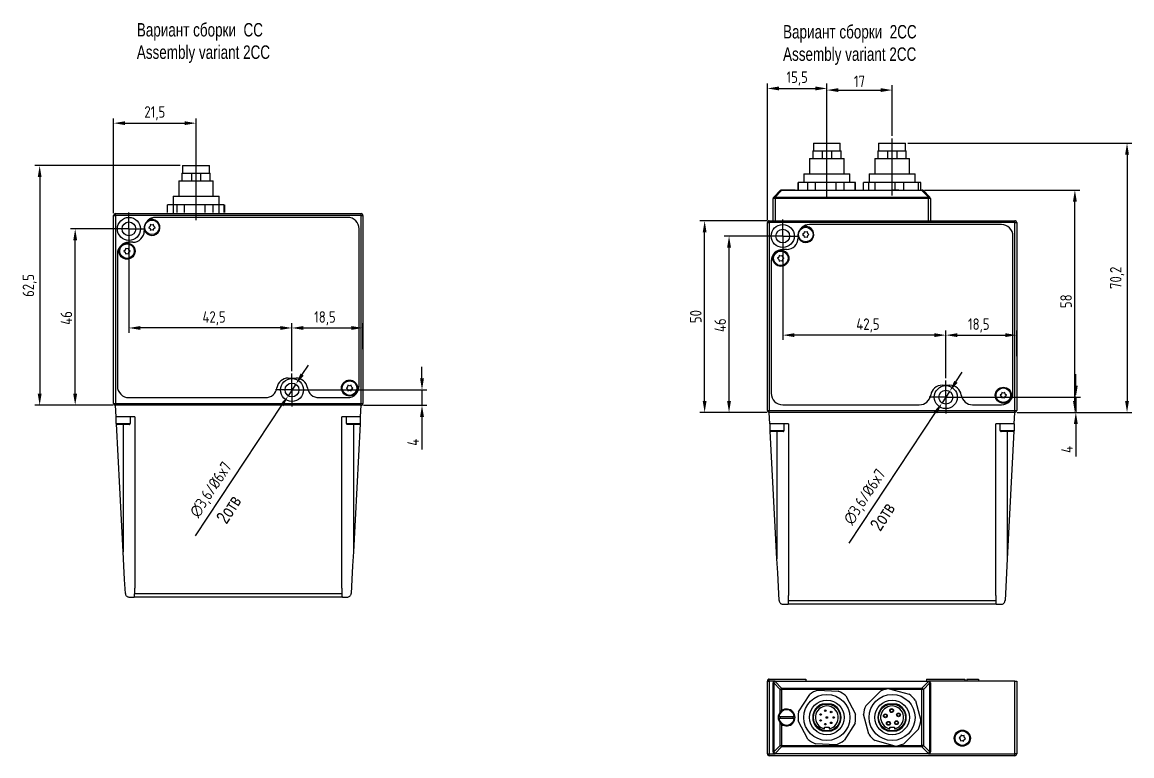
# Model space of a CAD drawing. Header units: millimetres. Extents: x -665 to 1947, y -360 to 733.
# Drawn here: x 689.9 to 979.1, y 65 to 256.3 of the extents above; entities that cross this region are included whole.
import ezdxf

# ---------------------------------------------------------------- set-up
doc = ezdxf.new("R2010")
doc.units = ezdxf.units.MM
doc.layers.add('FORMAT', color=7, linetype='Continuous')
doc.styles.add('GOSTw', font='gostw.shx')
doc.styles.add('SLDTEXTSTYLE1', font='TXT', dxfattribs={"width": 0.75})
doc.dimstyles.new('Vad-style', dxfattribs={"dimtxt": 3, "dimasz": 3, "dimexe": 1.25, "dimexo": 0.625, "dimgap": 0.8, "dimtad": 1, "dimtxsty": 'GOSTw', "dimcen": 2.5, "dimclrd": 1, "dimclre": 1, "dimclrt": 1, "dimazin": 0, "dimtfac": 1, "dimtmove": 0, "dimatfit": 3, "dimfxl": 0, "dimarcsym": 0})

# ---------------------------------------------------------------- blocks, each defined once
blk = doc.blocks.new('SW_CENTERMARKSYMBOL_10')
at = {"layer": 'FORMAT', "color": 0}
for p, q in [((0, 2.5), (0, 4.3)), ((-2.5, 0), (-4.3, 0)), ((0, 0), (-2.5, 0)), ((0, 0), (0, 2.5)), ((0, 0), (2.5, 0)), ((0, 0), (0, -2.5)), ((2.5, 0), (4.3, 0)), ((0, -2.5), (0, -4.3))]:
    blk.add_line(p, q, dxfattribs=at)
blk = doc.blocks.new('SW_CENTERMARKSYMBOL_11')
at = {"layer": 'FORMAT', "color": 0}
for p, q in [((0, 2.5), (0, 4.3)), ((-2.5, 0), (-4.3, 0)), ((0, 0), (-2.5, 0)), ((0, 0), (0, 2.5)), ((0, 0), (2.5, 0)), ((0, 0), (0, -2.5)), ((2.5, 0), (4.3, 0)), ((0, -2.5), (0, -4.3))]:
    blk.add_line(p, q, dxfattribs=at)
blk = doc.blocks.new('SW_CENTERMARKSYMBOL_12')
at = {"layer": 'FORMAT', "color": 0}
for p, q in [((0, 2.5), (0, 4.3)), ((-2.5, 0), (-4.3, 0)), ((0, 0), (-2.5, 0)), ((0, 0), (0, 2.5)), ((0, 0), (2.5, 0)), ((0, 0), (0, -2.5)), ((2.5, 0), (4.3, 0)), ((0, -2.5), (0, -4.3))]:
    blk.add_line(p, q, dxfattribs=at)
blk = doc.blocks.new('SW_CENTERMARKSYMBOL_13')
at = {"layer": 'FORMAT', "color": 0}
for p, q in [((0, 2.5), (0, 4.3)), ((-2.5, 0), (-4.3, 0)), ((0, 0), (-2.5, 0)), ((0, 0), (0, 2.5)), ((0, 0), (2.5, 0)), ((0, 0), (0, -2.5)), ((2.5, 0), (4.3, 0)), ((0, -2.5), (0, -4.3))]:
    blk.add_line(p, q, dxfattribs=at)
blk = doc.blocks.new('*D43')
at = {"color": 1, "lineweight": -2, "transparency": 16777216}
for p, q in [((925.06, 212.57), (965.54, 212.57)), ((964.29, 157.57), (964.29, 209.57)), ((949.26, 154.57), (965.54, 154.57))]:
    blk.add_line(p, q, dxfattribs=at)
at = {"color": 1, "transparency": 16777216}
for points in [[(963.79, 209.57), (964.79, 209.57), (964.29, 212.57)], [(963.79, 157.57), (964.79, 157.57), (964.29, 154.57)]]:
    blk.add_solid(points, dxfattribs=at)
at = {"layer": 'Defpoints', "color": 0, "transparency": 16777216}
for p in [(924.43, 212.57), (964.29, 212.57), (948.64, 154.57)]:
    blk.add_point(p, dxfattribs=at)
at = {"color": 1, "transparency": 16777216, "insert": (961.99, 183.57), "char_height": 3, "attachment_point": 5, "rotation": 90, "style": 'GOSTw'}
blk.add_mtext('58', dxfattribs=at)
blk = doc.blocks.new('*D45')
at = {"color": 1, "lineweight": -2, "transparency": 16777216}
for p, q in [((731.1, 218.93), (693.21, 218.93)), ((694.46, 215.93), (694.46, 159.43)), ((713.6, 156.43), (693.21, 156.43))]:
    blk.add_line(p, q, dxfattribs=at)
at = {"color": 1, "transparency": 16777216}
for points in [[(693.96, 215.93), (694.96, 215.93), (694.46, 218.93)], [(693.96, 159.43), (694.96, 159.43), (694.46, 156.43)]]:
    blk.add_solid(points, dxfattribs=at)
at = {"layer": 'Defpoints', "color": 0, "transparency": 16777216}
for p in [(731.72, 218.93), (694.46, 156.43), (714.22, 156.43)]:
    blk.add_point(p, dxfattribs=at)
at = {"color": 1, "transparency": 16777216, "insert": (691.87, 187.68), "char_height": 3, "attachment_point": 5, "rotation": 90, "style": 'GOSTw'}
blk.add_mtext('62,5', dxfattribs=at)
blk = doc.blocks.new('*D46')
at = {"color": 1, "lineweight": -2, "transparency": 16777216}
for p, q in [((884.01, 204.57), (866.53, 204.57)), ((867.78, 157.57), (867.78, 201.57)), ((884.01, 154.57), (866.53, 154.57))]:
    blk.add_line(p, q, dxfattribs=at)
at = {"color": 1, "transparency": 16777216}
for points in [[(867.28, 201.57), (868.28, 201.57), (867.78, 204.57)], [(867.28, 157.57), (868.28, 157.57), (867.78, 154.57)]]:
    blk.add_solid(points, dxfattribs=at)
at = {"layer": 'Defpoints', "color": 0, "transparency": 16777216}
for p in [(867.78, 204.57), (884.64, 204.57), (884.64, 154.57)]:
    blk.add_point(p, dxfattribs=at)
at = {"color": 1, "transparency": 16777216, "insert": (865.48, 179.57), "char_height": 3, "attachment_point": 5, "rotation": 90, "style": 'GOSTw'}
blk.add_mtext('50', dxfattribs=at)
blk = doc.blocks.new('*D47')
at = {"color": 1, "lineweight": -2, "transparency": 16777216}
for p, q in [((920.76, 224.77), (979.12, 224.77)), ((977.87, 221.77), (977.87, 157.57)), ((949.26, 154.57), (979.12, 154.57))]:
    blk.add_line(p, q, dxfattribs=at)
at = {"color": 1, "transparency": 16777216}
for points in [[(977.37, 221.77), (978.37, 221.77), (977.87, 224.77)], [(977.37, 157.57), (978.37, 157.57), (977.87, 154.57)]]:
    blk.add_solid(points, dxfattribs=at)
at = {"layer": 'Defpoints', "color": 0, "transparency": 16777216}
for p in [(920.14, 224.77), (948.64, 154.57), (977.87, 154.57)]:
    blk.add_point(p, dxfattribs=at)
at = {"color": 1, "transparency": 16777216, "insert": (975.28, 189.67), "char_height": 3, "attachment_point": 5, "rotation": 90, "style": 'GOSTw'}
blk.add_mtext('70,2', dxfattribs=at)
blk = doc.blocks.new('*D48')
at = {"color": 1, "lineweight": -2, "transparency": 16777216}
for p, q in [((884.14, 204.69), (884.14, 240.3)), ((899.64, 227.09), (899.64, 240.3)), ((887.14, 239.05), (896.64, 239.05))]:
    blk.add_line(p, q, dxfattribs=at)
at = {"color": 1, "transparency": 16777216}
for points in [[(887.14, 239.55), (887.14, 238.55), (884.14, 239.05)], [(896.64, 239.55), (896.64, 238.55), (899.64, 239.05)]]:
    blk.add_solid(points, dxfattribs=at)
at = {"layer": 'Defpoints', "color": 0, "transparency": 16777216}
for p in [(899.64, 239.05), (899.64, 226.47), (884.14, 204.07)]:
    blk.add_point(p, dxfattribs=at)
at = {"color": 1, "transparency": 16777216, "insert": (891.89, 241.64), "char_height": 3, "attachment_point": 5, "style": 'GOSTw'}
blk.add_mtext('15,5', dxfattribs=at)
blk = doc.blocks.new('*D49')
at = {"color": 1, "lineweight": -2, "transparency": 16777216}
for p, q in [((899.64, 226.09), (899.64, 239.87)), ((902.64, 238.62), (913.64, 238.62)), ((916.64, 226.66), (916.64, 239.87))]:
    blk.add_line(p, q, dxfattribs=at)
at = {"color": 1, "transparency": 16777216}
for points in [[(902.64, 239.12), (902.64, 238.12), (899.64, 238.62)], [(913.64, 239.12), (913.64, 238.12), (916.64, 238.62)]]:
    blk.add_solid(points, dxfattribs=at)
at = {"layer": 'Defpoints', "color": 0, "transparency": 16777216}
for p in [(916.64, 238.62), (916.64, 226.04), (899.64, 225.47)]:
    blk.add_point(p, dxfattribs=at)
at = {"color": 1, "transparency": 16777216, "insert": (908.14, 240.92), "char_height": 3, "attachment_point": 5, "style": 'GOSTw'}
blk.add_mtext('17', dxfattribs=at)
blk = doc.blocks.new('*D84')
at = {"color": 1, "lineweight": -2, "transparency": 16777216}
for p, q in [((794.11, 163.43), (794.11, 166.43)), ((763.65, 160.43), (795.36, 160.43)), ((794.11, 160.43), (794.11, 156.43)), ((778.85, 156.43), (795.36, 156.43)), ((794.11, 153.43), (794.11, 144.93))]:
    blk.add_line(p, q, dxfattribs=at)
at = {"color": 1, "transparency": 16777216}
for points in [[(793.61, 163.43), (794.61, 163.43), (794.11, 160.43)], [(793.61, 153.43), (794.61, 153.43), (794.11, 156.43)]]:
    blk.add_solid(points, dxfattribs=at)
at = {"layer": 'Defpoints', "color": 0, "transparency": 16777216}
for p in [(763.02, 160.43), (794.11, 160.43), (778.22, 156.43)]:
    blk.add_point(p, dxfattribs=at)
at = {"color": 1, "transparency": 16777216, "insert": (790.31, 146.8), "char_height": 3, "attachment_point": 2, "rotation": 90, "style": 'GOSTw'}
blk.add_mtext('4', dxfattribs=at)
blk = doc.blocks.new('*D85')
at = {"color": 1, "lineweight": -2, "transparency": 16777216}
for p, q in [((964.53, 161.57), (964.53, 164.57)), ((934.06, 158.57), (965.78, 158.57)), ((964.53, 158.57), (964.53, 154.57)), ((949.26, 154.57), (965.78, 154.57)), ((964.53, 151.57), (964.53, 143.06))]:
    blk.add_line(p, q, dxfattribs=at)
at = {"color": 1, "transparency": 16777216}
for points in [[(964.03, 161.57), (965.03, 161.57), (964.53, 158.57)], [(964.03, 151.57), (965.03, 151.57), (964.53, 154.57)]]:
    blk.add_solid(points, dxfattribs=at)
at = {"layer": 'Defpoints', "color": 0, "transparency": 16777216}
for p in [(933.44, 158.57), (964.53, 158.57), (948.64, 154.57)]:
    blk.add_point(p, dxfattribs=at)
at = {"color": 1, "transparency": 16777216, "insert": (960.73, 144.93), "char_height": 3, "attachment_point": 2, "rotation": 90, "style": 'GOSTw'}
blk.add_mtext('4', dxfattribs=at)
blk = doc.blocks.new('*D96')
at = {"color": 1, "lineweight": -2, "transparency": 16777216}
for p, q in [((714.3, 202.43), (702.47, 202.43)), ((703.72, 159.43), (703.72, 199.43)), ((713.6, 156.43), (702.47, 156.43))]:
    blk.add_line(p, q, dxfattribs=at)
at = {"color": 1, "transparency": 16777216}
for points in [[(703.22, 199.43), (704.22, 199.43), (703.72, 202.43)], [(703.22, 159.43), (704.22, 159.43), (703.72, 156.43)]]:
    blk.add_solid(points, dxfattribs=at)
at = {"layer": 'Defpoints', "color": 0, "transparency": 16777216}
for p in [(703.72, 202.43), (714.92, 202.43), (714.22, 156.43)]:
    blk.add_point(p, dxfattribs=at)
at = {"color": 1, "transparency": 16777216, "insert": (699.92, 179.2), "char_height": 3, "attachment_point": 2, "rotation": 90, "style": 'GOSTw'}
blk.add_mtext('46', dxfattribs=at)
blk = doc.blocks.new('*D97')
at = {"color": 1, "lineweight": -2, "transparency": 16777216}
for p, q in [((884.71, 200.57), (872.89, 200.57)), ((874.14, 157.57), (874.14, 197.57)), ((884.01, 154.57), (872.89, 154.57))]:
    blk.add_line(p, q, dxfattribs=at)
at = {"color": 1, "transparency": 16777216}
for points in [[(873.64, 197.57), (874.64, 197.57), (874.14, 200.57)], [(873.64, 157.57), (874.64, 157.57), (874.14, 154.57)]]:
    blk.add_solid(points, dxfattribs=at)
at = {"layer": 'Defpoints', "color": 0, "transparency": 16777216}
for p in [(874.14, 200.57), (885.34, 200.57), (884.64, 154.57)]:
    blk.add_point(p, dxfattribs=at)
at = {"color": 1, "transparency": 16777216, "insert": (870.34, 177.33), "char_height": 3, "attachment_point": 2, "rotation": 90, "style": 'GOSTw'}
blk.add_mtext('46', dxfattribs=at)
blk = doc.blocks.new('*D101')
at = {"color": 1, "lineweight": -2, "transparency": 16777216}
for p, q in [((760.22, 165.36), (760.22, 177.85)), ((763.22, 176.6), (775.72, 176.6)), ((778.72, 171.1), (778.72, 177.85))]:
    blk.add_line(p, q, dxfattribs=at)
at = {"color": 1, "transparency": 16777216}
for points in [[(763.22, 177.1), (763.22, 176.1), (760.22, 176.6)], [(775.72, 177.1), (775.72, 176.1), (778.72, 176.6)]]:
    blk.add_solid(points, dxfattribs=at)
at = {"layer": 'Defpoints', "color": 0, "transparency": 16777216}
for p in [(778.72, 176.6), (778.72, 170.48), (760.22, 164.73)]:
    blk.add_point(p, dxfattribs=at)
at = {"color": 1, "transparency": 16777216, "insert": (768.81, 180.97), "char_height": 3, "attachment_point": 2, "style": 'GOSTw'}
blk.add_mtext('18,5', dxfattribs=at)
blk = doc.blocks.new('*D102')
at = {"color": 1, "lineweight": -2, "transparency": 16777216}
for p, q in [((717.72, 199.01), (717.72, 175.35)), ((757.22, 176.6), (720.72, 176.6)), ((760.22, 165.36), (760.22, 177.85))]:
    blk.add_line(p, q, dxfattribs=at)
at = {"color": 1, "transparency": 16777216}
for points in [[(720.72, 177.1), (720.72, 176.1), (717.72, 176.6)], [(757.22, 177.1), (757.22, 176.1), (760.22, 176.6)]]:
    blk.add_solid(points, dxfattribs=at)
at = {"layer": 'Defpoints', "color": 0, "transparency": 16777216}
for p in [(717.72, 199.63), (717.72, 176.6), (760.22, 164.73)]:
    blk.add_point(p, dxfattribs=at)
at = {"color": 1, "transparency": 16777216, "insert": (739.92, 180.97), "char_height": 3, "attachment_point": 2, "style": 'GOSTw'}
blk.add_mtext('42,5', dxfattribs=at)
blk = doc.blocks.new('*D103')
at = {"color": 1, "lineweight": -2, "transparency": 16777216}
for p, q in [((930.64, 163.49), (930.64, 175.98)), ((933.64, 174.73), (946.14, 174.73)), ((949.14, 169.23), (949.14, 175.98))]:
    blk.add_line(p, q, dxfattribs=at)
at = {"color": 1, "transparency": 16777216}
for points in [[(933.64, 175.23), (933.64, 174.23), (930.64, 174.73)], [(946.14, 175.23), (946.14, 174.23), (949.14, 174.73)]]:
    blk.add_solid(points, dxfattribs=at)
at = {"layer": 'Defpoints', "color": 0, "transparency": 16777216}
for p in [(949.14, 174.73), (949.14, 168.61), (930.64, 162.87)]:
    blk.add_point(p, dxfattribs=at)
at = {"color": 1, "transparency": 16777216, "insert": (939.22, 179.1), "char_height": 3, "attachment_point": 2, "style": 'GOSTw'}
blk.add_mtext('18,5', dxfattribs=at)
blk = doc.blocks.new('*D104')
at = {"color": 1, "lineweight": -2, "transparency": 16777216}
for p, q in [((888.14, 197.14), (888.14, 173.48)), ((927.64, 174.73), (891.14, 174.73)), ((930.64, 163.49), (930.64, 175.98))]:
    blk.add_line(p, q, dxfattribs=at)
at = {"color": 1, "transparency": 16777216}
for points in [[(891.14, 175.23), (891.14, 174.23), (888.14, 174.73)], [(927.64, 175.23), (927.64, 174.23), (930.64, 174.73)]]:
    blk.add_solid(points, dxfattribs=at)
at = {"layer": 'Defpoints', "color": 0, "transparency": 16777216}
for p in [(888.14, 197.77), (888.14, 174.73), (930.64, 162.87)]:
    blk.add_point(p, dxfattribs=at)
at = {"color": 1, "transparency": 16777216, "insert": (910.34, 179.1), "char_height": 3, "attachment_point": 2, "style": 'GOSTw'}
blk.add_mtext('42,5', dxfattribs=at)
blk = doc.blocks.new('*D106')
at = {"color": 1, "lineweight": -2, "transparency": 16777216}
for p, q in [((713.72, 206.56), (713.72, 231.25)), ((716.72, 230), (732.22, 230)), ((735.22, 215.56), (735.22, 231.25))]:
    blk.add_line(p, q, dxfattribs=at)
at = {"color": 1, "transparency": 16777216}
for points in [[(716.72, 230.5), (716.72, 229.5), (713.72, 230)], [(732.22, 230.5), (732.22, 229.5), (735.22, 230)]]:
    blk.add_solid(points, dxfattribs=at)
at = {"layer": 'Defpoints', "color": 0, "transparency": 16777216}
for p in [(735.22, 230), (735.22, 214.93), (713.72, 205.93)]:
    blk.add_point(p, dxfattribs=at)
at = {"color": 1, "transparency": 16777216, "insert": (724.47, 232.58), "char_height": 3, "attachment_point": 5, "style": 'GOSTw'}
blk.add_mtext('21,5', dxfattribs=at)
blk = doc.blocks.new('*D121')
at = {"color": 1, "lineweight": -2, "transparency": 16777216}
for p, q in [((762.87, 164.44), (764.53, 166.94)), ((761.22, 161.94), (759.23, 158.93)), ((735.04, 122.37), (757.57, 156.43))]:
    blk.add_line(p, q, dxfattribs=at)
at = {"color": 1, "transparency": 16777216}
for points in [[(762.45, 164.71), (763.29, 164.16), (761.22, 161.94)], [(757.16, 156.71), (757.99, 156.16), (759.23, 158.93)]]:
    blk.add_solid(points, dxfattribs=at)
at = {"layer": 'Defpoints', "color": 0, "transparency": 16777216}
for p in [(761.22, 161.94), (759.23, 158.93)]:
    blk.add_point(p, dxfattribs=at)
at = {"color": 1, "transparency": 16777216, "insert": (739.25, 134.33), "char_height": 3, "attachment_point": 5, "rotation": 56.5139, "style": 'GOSTw'}
blk.add_mtext('∅3,6/%%C6x7', dxfattribs=at)
blk = doc.blocks.new('*D122')
at = {"color": 1, "lineweight": -2, "transparency": 16777216}
for p, q in [((933.29, 162.57), (934.94, 165.07)), ((931.63, 160.07), (929.65, 157.06)), ((905.46, 120.5), (927.99, 154.56))]:
    blk.add_line(p, q, dxfattribs=at)
at = {"color": 1, "transparency": 16777216}
for points in [[(932.87, 162.84), (933.7, 162.29), (931.63, 160.07)], [(927.57, 154.84), (928.41, 154.29), (929.65, 157.06)]]:
    blk.add_solid(points, dxfattribs=at)
at = {"layer": 'Defpoints', "color": 0, "transparency": 16777216}
for p in [(931.63, 160.07), (929.65, 157.06)]:
    blk.add_point(p, dxfattribs=at)
at = {"color": 1, "transparency": 16777216, "insert": (909.67, 132.46), "char_height": 3, "attachment_point": 5, "rotation": 56.5139, "style": 'GOSTw'}
blk.add_mtext('∅3,6/%%C6x7', dxfattribs=at)

msp = doc.modelspace()

# ---------------------------------------------------------------- linework, layer by layer
for p, q in [((899.638, 210.644), (899.638, 226.466)), ((916.639, 211.151), (916.639, 226.036)), ((895.939, 222.765), (898.438, 222.765)), ((896.139, 224.765), (903.139, 224.765)), ((898.438, 222.765), (898.438, 220.765)), ((898.438, 222.765), (899.638, 222.765)), ((899.638, 222.765), (900.839, 222.765)), ((900.839, 222.765), (900.839, 220.765)), ((900.839, 222.765), (903.339, 222.765)), ((912.939, 222.765), (915.439, 222.765)), ((913.139, 224.765), (920.139, 224.765)), ((915.439, 222.765), (915.439, 220.765)), ((915.439, 222.765), (916.639, 222.765)), ((916.639, 222.765), (917.839, 222.765)), ((917.839, 222.765), (917.839, 220.765)), ((917.839, 222.765), (920.339, 222.765)), ((735.222, 204.707), (735.222, 220.934)), ((895.138, 220.765), (904.139, 220.765)), ((912.139, 220.765), (921.139, 220.765)), ((731.522, 216.934), (734.022, 216.934)), ((731.722, 218.934), (738.722, 218.934)), ((734.022, 216.934), (734.022, 214.934)), ((734.022, 216.934), (735.222, 216.934)), ((735.222, 216.934), (736.422, 216.934)), ((736.422, 216.934), (736.422, 214.934)), ((736.422, 216.934), (738.922, 216.934)), ((730.722, 214.934), (739.722, 214.934)), ((892.187, 214.565), (892.139, 214.565)), ((892.187, 212.565), (892.187, 214.565)), ((894.681, 214.565), (892.187, 214.565)), ((893.639, 216.765), (905.639, 216.765)), ((894.681, 212.565), (894.681, 214.565)), ((896.653, 214.565), (894.681, 214.565)), ((896.653, 212.565), (896.653, 214.565)), ((902.033, 214.565), (896.653, 214.565)), ((902.033, 212.565), (902.033, 214.565)), ((904.104, 214.565), (902.033, 214.565)), ((904.104, 212.565), (904.104, 214.565)), ((906.991, 214.565), (904.104, 214.565)), ((906.991, 212.565), (906.991, 214.565)), ((907.139, 214.565), (906.991, 214.565)), ((909.183, 212.565), (909.183, 214.565)), ((910.559, 214.565), (909.183, 214.565)), ((910.559, 212.565), (910.559, 214.565)), ((912.205, 214.565), (910.559, 214.565)), ((910.639, 216.765), (922.639, 216.765)), ((912.205, 212.565), (912.205, 214.565)), ((917.402, 214.565), (912.205, 214.565)), ((917.402, 212.565), (917.402, 214.565)), ((919.66, 214.565), (917.402, 214.565)), ((919.66, 212.565), (919.66, 214.565)), ((923.482, 214.565), (919.66, 214.565)), ((923.482, 212.565), (923.482, 214.565)), ((924.094, 214.565), (923.482, 214.565)), ((924.094, 212.565), (924.094, 214.565)), ((885.785, 210.712), (887.492, 212.419)), ((887.846, 212.419), (886.139, 210.712)), ((887.846, 212.565), (916.783, 212.565)), ((887.846, 212.419), (887.846, 212.565)), ((891.339, 212.565), (887.846, 212.565)), ((924.431, 212.419), (887.846, 212.419)), ((917.402, 212.565), (916.783, 212.565)), ((918.389, 212.565), (917.402, 212.565)), ((918.389, 212.565), (924.431, 212.565)), ((924.431, 212.419), (924.431, 212.565)), ((926.139, 210.712), (924.431, 212.419)), ((924.785, 212.419), (926.492, 210.712)), ((727.771, 206.734), (727.771, 208.734)), ((730.264, 208.734), (727.771, 208.734)), ((729.222, 210.934), (741.222, 210.934)), ((730.264, 206.734), (730.264, 208.734)), ((732.237, 208.734), (730.264, 208.734)), ((732.237, 206.734), (732.237, 208.734)), ((737.617, 208.734), (732.237, 208.734)), ((737.617, 206.734), (737.617, 208.734)), ((739.688, 208.734), (737.617, 208.734)), ((739.688, 206.734), (739.688, 208.734)), ((742.575, 208.734), (739.688, 208.734)), ((742.575, 206.734), (742.575, 208.734)), ((885.639, 204.565), (885.639, 210.358)), ((886.139, 210.358), (885.639, 210.358)), ((886.139, 210.358), (886.139, 210.712)), ((886.139, 210.712), (926.139, 210.712)), ((886.139, 210.358), (886.139, 204.565)), ((926.139, 210.358), (886.139, 210.358)), ((926.139, 210.712), (926.139, 210.358)), ((926.139, 204.565), (926.139, 210.358)), ((926.639, 210.358), (926.139, 210.358)), ((926.639, 210.358), (926.639, 204.565)), ((713.722, 156.934), (713.722, 205.934)), ((713.722, 205.934), (714.222, 205.934)), ((714.222, 205.934), (714.222, 206.434)), ((714.222, 206.434), (778.222, 206.434)), ((778.222, 205.934), (714.222, 205.934)), ((714.222, 205.934), (714.222, 156.934)), ((774.722, 205.434), (724.722, 205.434)), ((774.722, 205.434), (724.722, 205.434)), ((778.222, 205.934), (778.222, 206.434)), ((778.222, 156.934), (778.222, 205.934)), ((778.222, 205.934), (778.722, 205.934)), ((778.722, 205.934), (778.722, 156.934)), ((723.224, 203.122), (722.897, 202.834)), ((722.897, 202.834), (723.224, 202.547)), ((722.923, 202.857), (722.922, 202.834)), ((722.922, 202.834), (722.923, 202.812)), ((723.31, 203.549), (723.224, 203.122)), ((723.224, 202.547), (723.31, 202.12)), ((723.342, 203.538), (723.303, 203.516)), ((723.722, 203.409), (723.31, 203.549)), ((724.135, 203.549), (723.722, 203.409)), ((724.142, 203.516), (724.103, 203.538)), ((724.22, 203.122), (724.135, 203.549)), ((724.135, 202.12), (724.22, 202.547)), ((724.547, 202.834), (724.22, 203.122)), ((724.22, 202.547), (724.547, 202.834)), ((884.139, 155.065), (884.139, 204.065)), ((884.139, 204.065), (884.638, 204.065)), ((884.638, 204.065), (884.638, 204.565)), ((884.638, 204.565), (948.639, 204.565)), ((884.638, 204.065), (884.638, 155.065)), ((948.639, 204.065), (884.638, 204.065)), ((886.139, 204.565), (926.139, 204.565)), ((945.139, 203.565), (895.138, 203.565)), ((945.139, 203.565), (895.138, 203.565)), ((948.639, 204.065), (948.639, 204.565)), ((948.639, 204.065), (949.138, 204.065)), ((948.639, 155.065), (948.639, 204.065)), ((949.138, 204.065), (949.138, 155.065)), ((721.722, 202.434), (721.722, 201.934)), ((721.722, 202.194), (721.722, 201.934)), ((723.303, 202.153), (723.342, 202.131)), ((723.31, 202.12), (723.722, 202.259)), ((723.722, 202.259), (724.135, 202.12)), ((724.103, 202.131), (724.142, 202.153)), ((777.722, 161.434), (777.722, 202.434)), ((777.722, 161.434), (777.722, 202.434)), ((892.139, 200.565), (892.139, 200.065)), ((892.139, 200.325), (892.139, 200.065)), ((893.641, 201.253), (893.314, 200.965)), ((893.314, 200.965), (893.641, 200.678)), ((893.339, 200.988), (893.339, 200.965)), ((893.339, 200.965), (893.339, 200.943)), ((893.726, 201.68), (893.641, 201.253)), ((893.641, 200.678), (893.726, 200.251)), ((893.758, 201.669), (893.719, 201.647)), ((893.719, 200.284), (893.758, 200.262)), ((894.138, 201.54), (893.726, 201.68)), ((893.726, 200.251), (894.138, 200.39)), ((894.551, 201.68), (894.138, 201.54)), ((894.138, 200.39), (894.551, 200.251)), ((894.558, 201.647), (894.519, 201.669)), ((894.519, 200.262), (894.558, 200.284)), ((894.636, 201.253), (894.551, 201.68)), ((894.551, 200.251), (894.636, 200.678)), ((894.964, 200.965), (894.636, 201.253)), ((894.636, 200.678), (894.964, 200.965)), ((948.139, 159.565), (948.139, 200.565)), ((948.139, 159.565), (948.139, 200.565)), ((716.724, 196.922), (716.397, 196.634)), ((716.81, 197.349), (716.724, 196.922)), ((716.842, 197.338), (716.803, 197.316)), ((717.222, 197.209), (716.81, 197.349)), ((717.635, 197.349), (717.222, 197.209)), ((717.642, 197.316), (717.603, 197.338)), ((717.72, 196.922), (717.635, 197.349)), ((718.047, 196.634), (717.72, 196.922)), ((718.722, 198.934), (717.722, 198.934)), ((718.722, 198.934), (717.722, 198.934)), ((889.139, 197.065), (888.139, 197.065)), ((889.139, 197.065), (888.139, 197.065)), ((714.722, 195.934), (714.722, 161.434)), ((714.722, 195.934), (714.722, 161.434)), ((716.397, 196.634), (716.724, 196.347)), ((716.423, 196.657), (716.422, 196.634)), ((716.422, 196.634), (716.423, 196.612)), ((716.724, 196.347), (716.81, 195.92)), ((716.803, 195.953), (716.842, 195.931)), ((716.81, 195.92), (717.222, 196.059)), ((717.222, 196.059), (717.635, 195.92)), ((717.603, 195.931), (717.642, 195.953)), ((717.635, 195.92), (717.72, 196.347)), ((717.72, 196.347), (718.047, 196.634)), ((885.139, 194.065), (885.139, 159.565)), ((885.139, 194.065), (885.139, 159.565)), ((887.141, 195.053), (886.814, 194.765)), ((886.814, 194.765), (887.141, 194.478)), ((886.839, 194.788), (886.839, 194.765)), ((886.839, 194.765), (886.839, 194.743)), ((887.226, 195.48), (887.141, 195.053)), ((887.141, 194.478), (887.226, 194.051)), ((887.258, 195.469), (887.219, 195.447)), ((887.219, 194.084), (887.258, 194.062)), ((887.639, 195.34), (887.226, 195.48)), ((887.226, 194.051), (887.639, 194.19)), ((888.051, 195.48), (887.639, 195.34)), ((887.639, 194.19), (888.051, 194.051)), ((888.058, 195.447), (888.019, 195.469)), ((888.019, 194.062), (888.058, 194.084)), ((888.136, 195.053), (888.051, 195.48)), ((888.051, 194.051), (888.136, 194.478)), ((888.464, 194.765), (888.136, 195.053)), ((888.136, 194.478), (888.464, 194.765)), ((759.255, 163.534), (761.29, 163.534)), ((759.255, 163.534), (761.29, 163.534)), ((774.724, 161.222), (774.397, 160.934)), ((774.397, 160.934), (774.724, 160.647)), ((774.423, 160.957), (774.422, 160.934)), ((774.422, 160.934), (774.423, 160.912)), ((774.81, 161.649), (774.724, 161.222)), ((774.724, 160.647), (774.81, 160.22)), ((774.842, 161.638), (774.803, 161.616)), ((774.803, 160.253), (774.842, 160.231)), ((775.222, 161.509), (774.81, 161.649)), ((774.81, 160.22), (775.222, 160.359)), ((775.635, 161.649), (775.222, 161.509)), ((775.222, 160.359), (775.635, 160.22)), ((775.642, 161.616), (775.603, 161.638)), ((775.603, 160.231), (775.642, 160.253)), ((775.72, 161.222), (775.635, 161.649)), ((775.635, 160.22), (775.72, 160.647)), ((776.047, 160.934), (775.72, 161.222)), ((775.72, 160.647), (776.047, 160.934)), ((929.671, 161.665), (931.706, 161.665)), ((929.671, 161.665), (931.706, 161.665)), ((945.141, 159.353), (944.814, 159.065)), ((944.839, 159.088), (944.839, 159.065)), ((945.226, 159.78), (945.141, 159.353)), ((945.258, 159.769), (945.219, 159.747)), ((945.638, 159.64), (945.226, 159.78)), ((946.051, 159.78), (945.638, 159.64)), ((946.058, 159.747), (946.019, 159.769)), ((946.136, 159.353), (946.051, 159.78)), ((946.464, 159.065), (946.136, 159.353)), ((713.722, 156.934), (714.222, 156.934)), ((714.222, 156.434), (714.222, 156.934)), ((714.222, 156.934), (778.222, 156.934)), ((714.38, 153.434), (714.222, 156.434)), ((778.222, 156.434), (714.222, 156.434)), ((778.222, 156.434), (714.222, 156.434)), ((717.722, 158.434), (753.322, 158.434)), ((717.722, 158.434), (753.322, 158.434)), ((767.222, 158.434), (774.722, 158.434)), ((767.222, 158.434), (774.722, 158.434)), ((778.065, 153.434), (778.222, 156.434)), ((778.222, 156.434), (778.222, 156.934)), ((778.222, 156.934), (778.722, 156.934)), ((888.139, 156.565), (923.739, 156.565)), ((888.139, 156.565), (923.739, 156.565)), ((937.639, 156.565), (945.139, 156.565)), ((937.639, 156.565), (945.139, 156.565)), ((944.814, 159.065), (945.141, 158.778)), ((944.839, 159.065), (944.839, 159.043)), ((945.141, 158.778), (945.226, 158.351)), ((945.219, 158.384), (945.258, 158.362)), ((945.226, 158.351), (945.638, 158.49)), ((945.638, 158.49), (946.051, 158.351)), ((946.019, 158.362), (946.058, 158.384)), ((946.051, 158.351), (946.136, 158.778)), ((946.136, 158.778), (946.464, 159.065)), ((714.38, 153.434), (714.322, 153.434)), ((719.222, 153.434), (714.38, 153.434)), ((719.222, 153.434), (719.222, 108.732)), ((778.065, 153.434), (773.222, 153.434)), ((773.222, 108.732), (773.222, 153.434)), ((778.122, 153.434), (778.065, 153.434)), ((884.139, 155.065), (884.638, 155.065)), ((884.638, 155.065), (948.639, 155.065)), ((884.638, 154.565), (884.638, 155.065)), ((884.796, 151.565), (884.638, 154.565)), ((948.639, 154.565), (884.638, 154.565)), ((948.639, 154.565), (884.638, 154.565)), ((948.481, 151.565), (948.639, 154.565)), ((948.639, 154.565), (948.639, 155.065)), ((948.639, 155.065), (949.138, 155.065)), ((714.322, 151.734), (718.122, 151.734)), ((716.222, 118.272), (714.477, 151.58)), ((714.628, 151.434), (714.622, 151.434)), ((717.822, 151.434), (714.628, 151.434)), ((716.222, 151.434), (716.222, 118.272)), ((774.322, 151.734), (778.122, 151.734)), ((774.628, 151.434), (774.622, 151.434)), ((777.822, 151.434), (774.628, 151.434)), ((777.968, 151.58), (776.222, 118.272)), ((776.222, 151.434), (776.222, 118.272)), ((884.796, 151.565), (884.739, 151.565)), ((889.638, 151.565), (884.796, 151.565)), ((889.638, 151.565), (889.638, 106.863)), ((948.481, 151.565), (943.639, 151.565)), ((943.639, 106.863), (943.639, 151.565)), ((948.539, 151.565), (948.481, 151.565)), ((884.739, 149.865), (888.538, 149.865)), ((886.639, 116.403), (884.893, 149.711)), ((885.044, 149.565), (885.039, 149.565)), ((888.239, 149.565), (885.044, 149.565)), ((886.639, 149.565), (886.639, 116.403)), ((944.739, 149.865), (948.539, 149.865)), ((945.044, 149.565), (945.039, 149.565)), ((948.238, 149.565), (945.044, 149.565)), ((948.384, 149.711), (946.638, 116.403)), ((946.638, 149.565), (946.638, 116.403)), ((719.222, 107.382), (773.223, 107.382)), ((717.792, 106.434), (719.025, 106.434)), ((773.42, 106.434), (719.025, 106.434)), ((773.42, 106.434), (774.653, 106.434)), ((888.208, 104.565), (889.441, 104.565)), ((943.836, 104.565), (889.441, 104.565)), ((889.638, 105.513), (943.639, 105.513)), ((943.836, 104.565), (945.069, 104.565)), ((884.139, 84.549), (884.638, 84.549)), ((884.139, 65.549), (884.139, 84.549)), ((884.638, 84.549), (884.638, 85.049)), ((884.638, 85.049), (894.138, 85.049)), ((884.638, 84.549), (884.638, 65.549)), ((886.139, 84.549), (884.638, 84.549)), ((885.639, 84.049), (885.785, 84.049)), ((885.639, 66.049), (885.639, 84.049)), ((887.492, 82.342), (885.785, 84.049)), ((885.785, 84.049), (885.785, 66.049)), ((886.139, 84.403), (886.139, 84.549)), ((886.139, 84.549), (926.139, 84.549)), ((886.139, 84.403), (887.846, 82.696)), ((926.139, 84.403), (886.139, 84.403)), ((894.138, 85.049), (894.138, 84.549)), ((924.431, 82.696), (926.139, 84.403)), ((926.492, 84.049), (924.785, 82.342)), ((925.639, 85.049), (925.639, 84.549)), ((925.639, 85.049), (935.639, 85.049)), ((926.139, 84.403), (926.139, 84.549)), ((948.639, 84.549), (926.139, 84.549)), ((926.492, 66.049), (926.492, 84.049)), ((926.492, 84.049), (926.639, 84.049)), ((926.639, 84.049), (926.639, 66.049)), ((935.639, 85.049), (935.639, 84.549)), ((936.139, 85.049), (936.139, 84.549)), ((936.139, 85.049), (939.139, 85.049)), ((939.139, 85.049), (939.139, 84.549)), ((948.639, 65.549), (948.639, 84.549)), ((948.639, 84.549), (949.138, 84.549)), ((949.138, 84.549), (949.138, 65.549)), ((887.492, 82.342), (887.846, 82.342)), ((887.492, 76.509), (887.492, 82.342)), ((887.846, 82.696), (887.846, 82.342)), ((887.846, 82.696), (924.431, 82.696)), ((887.846, 82.342), (887.846, 76.829)), ((914.888, 82.342), (887.846, 82.342)), ((892.286, 76.53), (895.173, 81.075)), ((897.244, 82.157), (902.624, 81.93)), ((909.795, 78.119), (913.617, 81.914)), ((915.875, 82.511), (921.072, 81.099)), ((924.431, 82.342), (916.494, 82.342)), ((924.431, 82.696), (924.431, 82.342)), ((924.431, 67.757), (924.431, 82.342)), ((924.785, 82.342), (924.431, 82.342)), ((924.785, 82.342), (924.785, 67.757)), ((899.638, 78.549), (898.438, 78.549)), ((900.839, 78.549), (899.638, 78.549)), ((904.596, 80.677), (907.09, 75.904)), ((916.639, 78.549), (915.439, 78.549)), ((917.839, 78.549), (916.639, 78.549)), ((922.718, 79.441), (924.094, 74.234)), ((887.154, 75.299), (891.123, 75.299)), ((910.559, 70.658), (909.183, 75.865)), ((891.123, 74.799), (887.154, 74.799)), ((887.492, 67.757), (887.492, 73.59)), ((887.846, 73.269), (887.846, 67.757)), ((894.681, 69.422), (892.187, 74.195)), ((899.039, 72.11), (899.039, 72.51)), ((899.039, 72.51), (900.239, 72.51)), ((900.239, 72.51), (900.239, 72.11)), ((906.991, 73.569), (904.104, 69.024)), ((916.039, 72.11), (916.039, 72.51)), ((916.039, 72.51), (917.239, 72.51)), ((917.239, 72.51), (917.239, 72.11)), ((898.438, 71.549), (899.638, 71.549)), ((899.638, 71.549), (900.839, 71.549)), ((915.439, 71.549), (916.639, 71.549)), ((916.639, 71.549), (917.839, 71.549)), ((923.482, 71.98), (919.66, 68.185)), ((934.475, 69.99), (934.118, 69.739)), ((934.118, 69.739), (934.412, 69.418)), ((934.412, 69.418), (934.451, 68.984)), ((934.606, 70.405), (934.475, 69.99)), ((935.001, 70.221), (934.606, 70.405)), ((935.426, 70.315), (935.001, 70.221)), ((935.402, 69.309), (935.759, 69.56)), ((935.465, 69.881), (935.426, 70.315)), ((935.759, 69.56), (935.465, 69.881)), ((885.785, 66.049), (887.492, 67.757)), ((887.846, 67.403), (886.139, 65.696)), ((887.492, 67.757), (887.846, 67.757)), ((887.846, 67.403), (887.846, 67.757)), ((887.846, 67.757), (916.783, 67.757)), ((924.431, 67.403), (887.846, 67.403)), ((902.033, 67.942), (896.653, 68.169)), ((917.402, 67.588), (912.205, 69)), ((918.389, 67.757), (924.431, 67.757)), ((924.431, 67.403), (924.431, 67.757)), ((924.785, 67.757), (924.431, 67.757)), ((926.139, 65.696), (924.431, 67.403)), ((924.785, 67.757), (926.492, 66.049)), ((934.451, 68.984), (934.876, 69.078)), ((934.876, 69.078), (935.271, 68.894)), ((935.271, 68.894), (935.402, 69.309)), ((884.139, 65.549), (884.638, 65.549)), ((884.638, 65.049), (884.638, 65.549)), ((884.638, 65.549), (886.139, 65.549)), ((948.639, 65.049), (884.638, 65.049)), ((885.639, 66.049), (885.785, 66.049)), ((886.139, 65.696), (926.139, 65.696)), ((886.139, 65.549), (886.139, 65.696)), ((926.139, 65.549), (886.139, 65.549)), ((926.139, 65.696), (926.139, 65.549)), ((926.139, 65.549), (948.639, 65.549)), ((926.492, 66.049), (926.639, 66.049)), ((948.639, 65.049), (948.639, 65.549)), ((949.138, 65.549), (948.639, 65.549))]:
    msp.add_line(p, q)
at = {"flags": 128}
for points in [[(887.492, 212.419), (887.256, 212.183), (887.082, 212.009), (886.975, 211.902), (886.939, 211.865)], [(724.522, 202.812), (724.522, 202.834), (724.522, 202.857)], [(894.938, 200.943), (894.939, 200.965), (894.938, 200.988)], [(718.022, 196.612), (718.022, 196.634), (718.022, 196.657)], [(888.438, 194.743), (888.439, 194.765), (888.438, 194.788)], [(776.022, 160.912), (776.022, 160.934), (776.022, 160.957)], [(946.438, 159.043), (946.439, 159.065), (946.438, 159.088)], [(716.793, 107.382), (716.604, 110.987), (716.414, 114.622), (716.222, 118.272)], [(776.222, 118.272), (776.031, 114.622), (775.841, 110.987), (775.652, 107.382)], [(887.209, 105.513), (887.02, 109.118), (886.83, 112.753), (886.639, 116.403)], [(946.638, 116.403), (946.447, 112.753), (946.257, 109.118), (946.068, 105.513)]]:
    msp.add_lwpolyline(points, dxfattribs=at)
for centre, radius in [((717.722, 202.434), 3), ((717.722, 202.434), 1.8), ((723.722, 202.834), 1.9), ((888.139, 200.565), 3), ((894.138, 200.965), 1.9), ((888.139, 200.565), 1.8), ((717.222, 196.634), 2.1), ((717.222, 196.634), 1.9), ((887.639, 194.765), 2.1), ((887.639, 194.765), 1.9), ((760.222, 160.434), 3), ((760.222, 160.434), 1.8), ((775.222, 160.934), 2.1), ((775.222, 160.934), 1.9), ((930.639, 158.565), 3), ((930.639, 158.565), 1.8), ((945.638, 159.065), 2.1), ((945.638, 159.065), 1.9), ((899.638, 75.049), 6), ((916.639, 75.049), 6), ((899.638, 75.049), 4.5), ((899.638, 75.049), 3.5), ((916.639, 75.049), 4.5), ((916.639, 75.049), 3.5), ((898.017, 75.83), 0.2), ((898.017, 75.83), 0.1), ((899.238, 76.804), 0.2), ((899.238, 76.804), 0.1), ((899.638, 75.049), 0.2), ((900.761, 76.457), 0.2), ((900.761, 76.457), 0.1), ((901.439, 75.049), 0.2), ((914.892, 75.485), 0.5), ((914.892, 75.485), 0.4), ((916.513, 76.845), 0.5), ((916.513, 76.845), 0.4), ((918.307, 75.724), 0.5), ((918.307, 75.724), 0.4), ((898.017, 74.269), 0.2), ((898.017, 74.269), 0.1), ((899.238, 73.295), 0.2), ((899.238, 73.295), 0.1), ((899.638, 75.049), 0.1), ((900.761, 73.642), 0.2), ((900.761, 73.642), 0.1), ((901.439, 75.049), 0.1), ((915.685, 73.523), 0.5), ((915.685, 73.523), 0.4), ((917.796, 73.671), 0.5), ((917.796, 73.671), 0.4), ((934.939, 69.649), 2.1), ((934.939, 69.649), 1.9)]:
    msp.add_circle(centre, radius)
for centre, radius, start, end in [((887.846, 212.065), 0.5, 90, 135), ((887.669, 212.165), 0.309, 55.14284, 124.85716), ((924.431, 212.065), 0.5, 45, 90), ((924.608, 212.165), 0.309, 55.14289, 124.85711), ((886.139, 210.358), 0.5, 135, 180), ((885.962, 210.458), 0.309, 55.14284, 124.85716), ((926.315, 210.458), 0.309, 55.14294, 124.85706), ((926.139, 210.358), 0.5, 0, 45), ((714.222, 205.934), 0.5, 90, 180), ((724.722, 202.434), 3, 90, 180), ((724.722, 202.434), 3, 90, 131.04548), ((774.722, 202.434), 3, 0, 90), ((774.722, 202.434), 3, 0, 90), ((778.222, 205.934), 0.5, 0, 90), ((723.722, 202.834), 2.1, 197.75279, 117.50928), ((884.638, 204.065), 0.5, 90, 180), ((895.138, 200.565), 3, 90, 180), ((894.138, 200.965), 2.1, 197.75279, 117.50928), ((895.138, 200.565), 3, 90, 131.04548), ((945.139, 200.565), 3, 0, 90), ((945.139, 200.565), 3, 0, 90), ((948.639, 204.065), 0.5, 0, 90), ((718.722, 201.934), 3, 270, 0), ((718.722, 201.934), 3, 270, 0), ((889.139, 200.065), 3, 270, 0), ((889.139, 200.065), 3, 270, 0), ((717.722, 195.934), 3, 90, 180), ((717.722, 195.934), 3, 90, 180), ((888.139, 194.065), 3, 90, 180), ((888.139, 194.065), 3, 90, 180), ((759.255, 160.534), 3, 90, 171.37307), ((759.255, 160.534), 3, 90, 171.37307), ((761.29, 160.534), 3, 8.62693, 90), ((761.29, 160.534), 3, 8.62693, 90), ((717.722, 161.434), 3, 180, 270), ((717.722, 161.434), 3, 180, 270), ((753.322, 161.434), 3, 270, 351.37307), ((753.322, 161.434), 3, 270, 351.37307), ((767.222, 161.434), 3, 188.62693, 270), ((767.222, 161.434), 3, 188.62693, 270), ((774.722, 161.434), 3, 270, 0), ((774.722, 161.434), 3, 270, 0), ((888.139, 159.565), 3, 180, 270), ((888.139, 159.565), 3, 180, 270), ((923.739, 159.565), 3, 270, 351.37307), ((923.739, 159.565), 3, 270, 351.37307), ((929.671, 158.665), 3, 90, 171.37307), ((929.671, 158.665), 3, 90, 171.37307), ((931.706, 158.665), 3, 8.62693, 90), ((931.706, 158.665), 3, 8.62693, 90), ((937.639, 159.565), 3, 188.62693, 270), ((937.639, 159.565), 3, 188.62693, 270), ((945.139, 159.565), 3, 270, 0), ((945.139, 159.565), 3, 270, 0), ((714.222, 156.934), 0.5, 180, 270), ((778.222, 156.934), 0.5, 270, 360), ((884.638, 155.065), 0.5, 180, 270), ((948.639, 155.065), 0.5, 270, 360), ((884.638, 84.549), 0.5, 90, 180), ((886.139, 84.049), 0.5, 90, 180), ((886.515, 83.673), 0.821, 117.27366, 152.72634), ((926.139, 84.049), 0.5, 0, 90), ((925.762, 83.673), 0.821, 27.27359, 62.72656), ((888.222, 81.966), 0.821, 117.27366, 152.72634), ((899.638, 75.049), 7.5, 108.61881, 126.53987), ((899.638, 75.049), 7.5, 48.61881, 66.53987), ((916.639, 75.049), 7.5, 95.83992, 113.76098), ((916.639, 75.049), 7.5, 35.83992, 53.76098), ((924.055, 81.966), 0.821, 27.27362, 62.72645), ((899.638, 75.049), 3.7, 108.92464, 251.07536), ((899.638, 75.049), 3.7, 288.92464, 71.07536), ((916.639, 75.049), 7.5, 155.83992, 173.76098), ((916.639, 75.049), 3.7, 108.92464, 251.07536), ((916.639, 75.049), 3.7, 288.92464, 71.07536), ((889.139, 75.049), 2.2, 138.45066, 221.54934), ((889.139, 75.049), 2, 7.18076, 172.81924), ((889.139, 75.049), 1.7, 171.54348, 188.45652), ((889.139, 75.049), 2.2, 234.00754, 125.99246), ((889.139, 75.049), 1.7, 351.54348, 8.45652), ((899.638, 75.049), 7.5, 168.61881, 186.53987), ((899.638, 75.049), 3, 281.53696, 258.46304), ((899.638, 75.049), 7.5, 348.61881, 6.53987), ((916.639, 75.049), 3, 281.53696, 258.46304), ((889.139, 75.049), 2, 187.18076, 352.81924), ((916.639, 75.049), 7.5, 335.83992, 353.76098), ((899.638, 75.049), 7.5, 228.61881, 246.53987), ((916.639, 75.049), 7.5, 215.83992, 233.76098), ((888.222, 68.133), 0.821, 207.27363, 242.7262), ((899.638, 75.049), 7.5, 288.61881, 306.53987), ((916.639, 75.049), 7.5, 275.83992, 293.76098), ((924.055, 68.133), 0.821, 297.27369, 332.7264), ((884.638, 65.549), 0.5, 180, 270), ((886.139, 66.049), 0.5, 180, 270), ((886.515, 66.426), 0.821, 207.27364, 242.7262), ((925.762, 66.426), 0.821, 297.27358, 332.72643), ((926.139, 66.049), 0.5, 270, 0), ((948.639, 65.549), 0.5, 270, 0)]:
    msp.add_arc(centre, radius, start, end)
for centre, start_param, end_param in [((716.222, 108.732), 4.6888121, 4.712389), ((776.222, 108.732), 1.5707963, 1.5943732), ((886.639, 106.863), 4.6888121, 4.712389), ((946.638, 106.863), 1.5707963, 1.5943732)]:
    msp.add_ellipse(centre, major_axis=(0, 57.243), ratio=0.0524078, start_param=start_param, end_param=end_param)
for points in [[(895.939, 222.765), (895.939, 220.765)], [(896.139, 224.765), (896.139, 222.765)], [(903.139, 222.765), (903.139, 224.765)], [(903.339, 220.765), (903.339, 222.765)], [(912.939, 222.765), (912.939, 220.765)], [(913.139, 224.765), (913.139, 222.765)], [(920.139, 222.765), (920.139, 224.765)], [(920.339, 220.765), (920.339, 222.765)], [(895.138, 220.765), (895.138, 216.765)], [(904.139, 216.765), (904.139, 220.765)], [(912.139, 220.765), (912.139, 216.765)], [(921.139, 216.765), (921.139, 220.765)], [(731.522, 216.934), (731.522, 214.934)], [(731.722, 218.934), (731.722, 216.934)], [(738.722, 216.934), (738.722, 218.934)], [(738.922, 214.934), (738.922, 216.934)], [(730.722, 214.934), (730.722, 210.934)], [(739.722, 210.934), (739.722, 214.934)], [(892.139, 214.565), (892.139, 212.565)], [(893.639, 216.765), (893.639, 214.565)], [(905.639, 214.565), (905.639, 216.765)], [(907.139, 212.565), (907.139, 214.565)], [(910.639, 216.765), (910.639, 214.565)], [(922.639, 214.565), (922.639, 216.765)], [(727.722, 208.734), (727.722, 206.734)], [(729.222, 210.934), (729.222, 206.434)], [(741.222, 206.434), (741.222, 210.934)], [(742.722, 206.734), (742.722, 208.734)], [(717.922, 204.223), (717.922, 204.223)], [(888.339, 202.354), (888.339, 202.354)], [(714.322, 153.434), (714.322, 151.734)], [(718.122, 151.734), (718.122, 153.434)], [(774.322, 153.434), (774.322, 151.734)], [(778.122, 151.734), (778.122, 153.434)], [(714.322, 151.734), (714.622, 151.434)], [(717.822, 151.434), (718.122, 151.734)], [(774.322, 151.734), (774.622, 151.434)], [(777.822, 151.434), (778.122, 151.734)], [(884.739, 151.565), (884.739, 149.865)], [(888.538, 149.865), (888.538, 151.565)], [(944.739, 151.565), (944.739, 149.865)], [(948.539, 149.865), (948.539, 151.565)], [(884.739, 149.865), (885.039, 149.565)], [(888.239, 149.565), (888.538, 149.865)], [(944.739, 149.865), (945.039, 149.565)], [(948.238, 149.565), (948.539, 149.865)]]:
    msp.add_open_spline(points, degree=1)
for points, knots in [([(721.722, 202.434), (721.75, 202.742), (721.805, 203.352), (722.204, 204.147), (722.584, 204.528), (722.752, 204.697)], [0, 0, 0, 0, 0.36105788, 0.71712327, 1, 1, 1, 1]), ([(892.139, 200.565), (892.166, 200.873), (892.221, 201.483), (892.62, 202.278), (893, 202.659), (893.169, 202.828)], [0, 0, 0, 0, 0.36105788, 0.71712327, 1, 1, 1, 1]), ([(716.793, 107.382), (716.809, 107.273), (716.842, 107.054), (717.021, 106.771), (717.268, 106.563), (717.541, 106.451), (717.714, 106.44), (717.792, 106.434)], [0, 0, 0, 0, 0.20755792, 0.41515877, 0.62162377, 0.82944644, 1, 1, 1, 1]), ([(719.025, 106.434), (719.062, 106.444), (719.136, 106.464), (719.192, 106.627), (719.216, 106.871), (719.221, 107.138), (719.221, 107.314), (719.222, 107.382)], [0, 0, 0, 0, 0.2198916, 0.4401783, 0.6529994, 0.8671446, 1, 1, 1, 1]), ([(773.223, 107.382), (773.224, 107.271), (773.224, 107.048), (773.235, 106.759), (773.272, 106.549), (773.336, 106.448), (773.396, 106.438), (773.42, 106.434)], [0, 0, 0, 0, 0.2182309, 0.4365076, 0.6531767, 0.8659913, 1, 1, 1, 1]), ([(774.653, 106.434), (774.762, 106.444), (774.981, 106.464), (775.293, 106.64), (775.521, 106.902), (775.629, 107.164), (775.646, 107.327), (775.652, 107.382)], [0, 0, 0, 0, 0.2365804, 0.4741865, 0.6891486, 0.8957192, 1, 1, 1, 1]), ([(887.209, 105.513), (887.226, 105.404), (887.258, 105.185), (887.437, 104.902), (887.684, 104.694), (887.957, 104.582), (888.13, 104.571), (888.208, 104.565)], [0, 0, 0, 0, 0.20755792, 0.41515877, 0.62162377, 0.82944644, 1, 1, 1, 1]), ([(889.441, 104.565), (889.478, 104.575), (889.552, 104.595), (889.608, 104.758), (889.632, 105.002), (889.637, 105.269), (889.637, 105.445), (889.638, 105.513)], [0, 0, 0, 0, 0.2198916, 0.4401783, 0.6529994, 0.8671446, 1, 1, 1, 1]), ([(943.639, 105.513), (943.64, 105.402), (943.64, 105.179), (943.651, 104.89), (943.688, 104.68), (943.753, 104.579), (943.812, 104.569), (943.836, 104.565)], [0, 0, 0, 0, 0.2182309, 0.4365076, 0.6531767, 0.8659913, 1, 1, 1, 1]), ([(945.069, 104.565), (945.178, 104.575), (945.398, 104.595), (945.709, 104.771), (945.937, 105.033), (946.045, 105.295), (946.062, 105.458), (946.068, 105.513)], [0, 0, 0, 0, 0.2365804, 0.4741865, 0.6891486, 0.8957192, 1, 1, 1, 1]), ([(887.846, 76.829), (887.778, 76.777), (887.644, 76.673), (887.543, 76.563), (887.492, 76.509)], [0, 0, 0, 0, 0.501683, 1, 1, 1, 1]), ([(887.492, 73.59), (887.543, 73.535), (887.644, 73.426), (887.779, 73.322), (887.846, 73.269)], [0, 0, 0, 0, 0.5007013, 1, 1, 1, 1])]:
    msp.add_open_spline(points, degree=3, knots=knots)

# ---------------------------------------------------------------- block references
for name, p in [('SW_CENTERMARKSYMBOL_11', (717.722, 202.434)), ('SW_CENTERMARKSYMBOL_12', (888.139, 200.565)), ('SW_CENTERMARKSYMBOL_10', (760.222, 160.434)), ('SW_CENTERMARKSYMBOL_13', (930.639, 158.565))]:
    msp.add_blockref(name, p)

# ---------------------------------------------------------------- texts
at = {"char_height": 3.5, "attachment_point": 1, "style": 'SLDTEXTSTYLE1'}
for s, insert in [('Вариант сборки  СС\\PAssembly variant 2CC', (719.785, 256.095)), ('Вариант сборки  2СС\\PAssembly variant 2CC', (888.221, 255.584))]:
    msp.add_mtext(s, dxfattribs=dict(at, insert=insert))
at = {"char_height": 3.5, "attachment_point": 1, "rotation": 57.36578, "style": 'SLDTEXTSTYLE1'}
for insert in [(740.244, 127.166), (910.66, 125.297)]:
    msp.add_mtext('2отв', dxfattribs=dict(at, insert=insert))

# ---------------------------------------------------------------- dimensions: what is measured, and where the dimension line sits
for base, p1, p2, picture, middle in [((899.638, 239.052), (884.139, 204.065), (899.638, 226.466), '*D48', (891.889, 241.637)), ((916.639, 238.622), (899.638, 225.466), (916.639, 226.036), '*D49', (908.139, 240.922)), ((735.222, 229.995), (713.722, 205.934), (735.222, 214.934), '*D106', (724.472, 232.581))]:
    dim = msp.add_linear_dim(base=base, p1=p1, p2=p2, dimstyle='Vad-style')
    dim.commit()
    dim.dimension.update_dxf_attribs({"geometry": picture, "text_midpoint": middle})
for base, p1, p2, picture, middle in [((977.869, 154.565), (920.139, 224.765), (948.639, 154.565), '*D47', (975.283, 189.665)), ((694.46, 156.434), (731.722, 218.934), (714.222, 156.434), '*D45', (691.874, 187.684)), ((964.294, 212.565), (948.639, 154.565), (924.431, 212.565), '*D43', (961.994, 183.565)), ((867.784, 204.565), (884.638, 154.565), (884.638, 204.565), '*D46', (865.484, 179.565))]:
    dim = msp.add_linear_dim(base=base, p1=p1, p2=p2, angle=90, dimstyle='Vad-style')
    dim.commit()
    dim.dimension.update_dxf_attribs({"geometry": picture, "text_midpoint": middle})
for base, p1, p2, picture, middle in [((703.722, 202.434), (714.222, 156.434), (714.922, 202.434), '*D96', (703.722, 179.196)), ((874.139, 200.565), (884.638, 154.565), (885.339, 200.565), '*D97', (874.139, 177.327)), ((794.11, 160.434), (778.222, 156.434), (763.022, 160.434), '*D84', (794.11, 146.801)), ((964.526, 158.565), (948.639, 154.565), (933.439, 158.565), '*D85', (964.526, 144.932))]:
    dim = msp.add_linear_dim(base=base, p1=p1, p2=p2, angle=90, dimstyle='Vad-style')
    dim.commit()
    dim.dimension.update_dxf_attribs({"geometry": picture, "text_midpoint": middle, "dimtype": 160})
for base, p1, p2, picture, middle in [((717.722, 176.598), (760.222, 164.734), (717.722, 199.634), '*D102', (739.921, 176.598)), ((888.139, 174.729), (930.639, 162.865), (888.139, 197.765), '*D104', (910.337, 174.729)), ((778.722, 176.598), (760.222, 164.734), (778.722, 170.479), '*D101', (768.806, 176.598)), ((949.138, 174.729), (930.639, 162.865), (949.138, 168.61), '*D103', (939.222, 174.729))]:
    dim = msp.add_linear_dim(base=base, p1=p1, p2=p2, dimstyle='Vad-style')
    dim.commit()
    dim.dimension.update_dxf_attribs({"geometry": picture, "text_midpoint": middle, "dimtype": 160})
for p1, p2, picture, middle in [((761.216, 161.936), (759.229, 158.933), '*D121', (741.826, 132.626)), ((931.632, 160.067), (929.645, 157.064), '*D122', (912.242, 130.757))]:
    dim = msp.add_diameter_dim_2p(p1=p1, p2=p2, text='<>/%%C6x7', dimstyle='Vad-style')
    dim.commit()
    dim.dimension.update_dxf_attribs({"geometry": picture, "text_midpoint": middle, "dimtype": 163})

doc.saveas('drawing.dxf')
